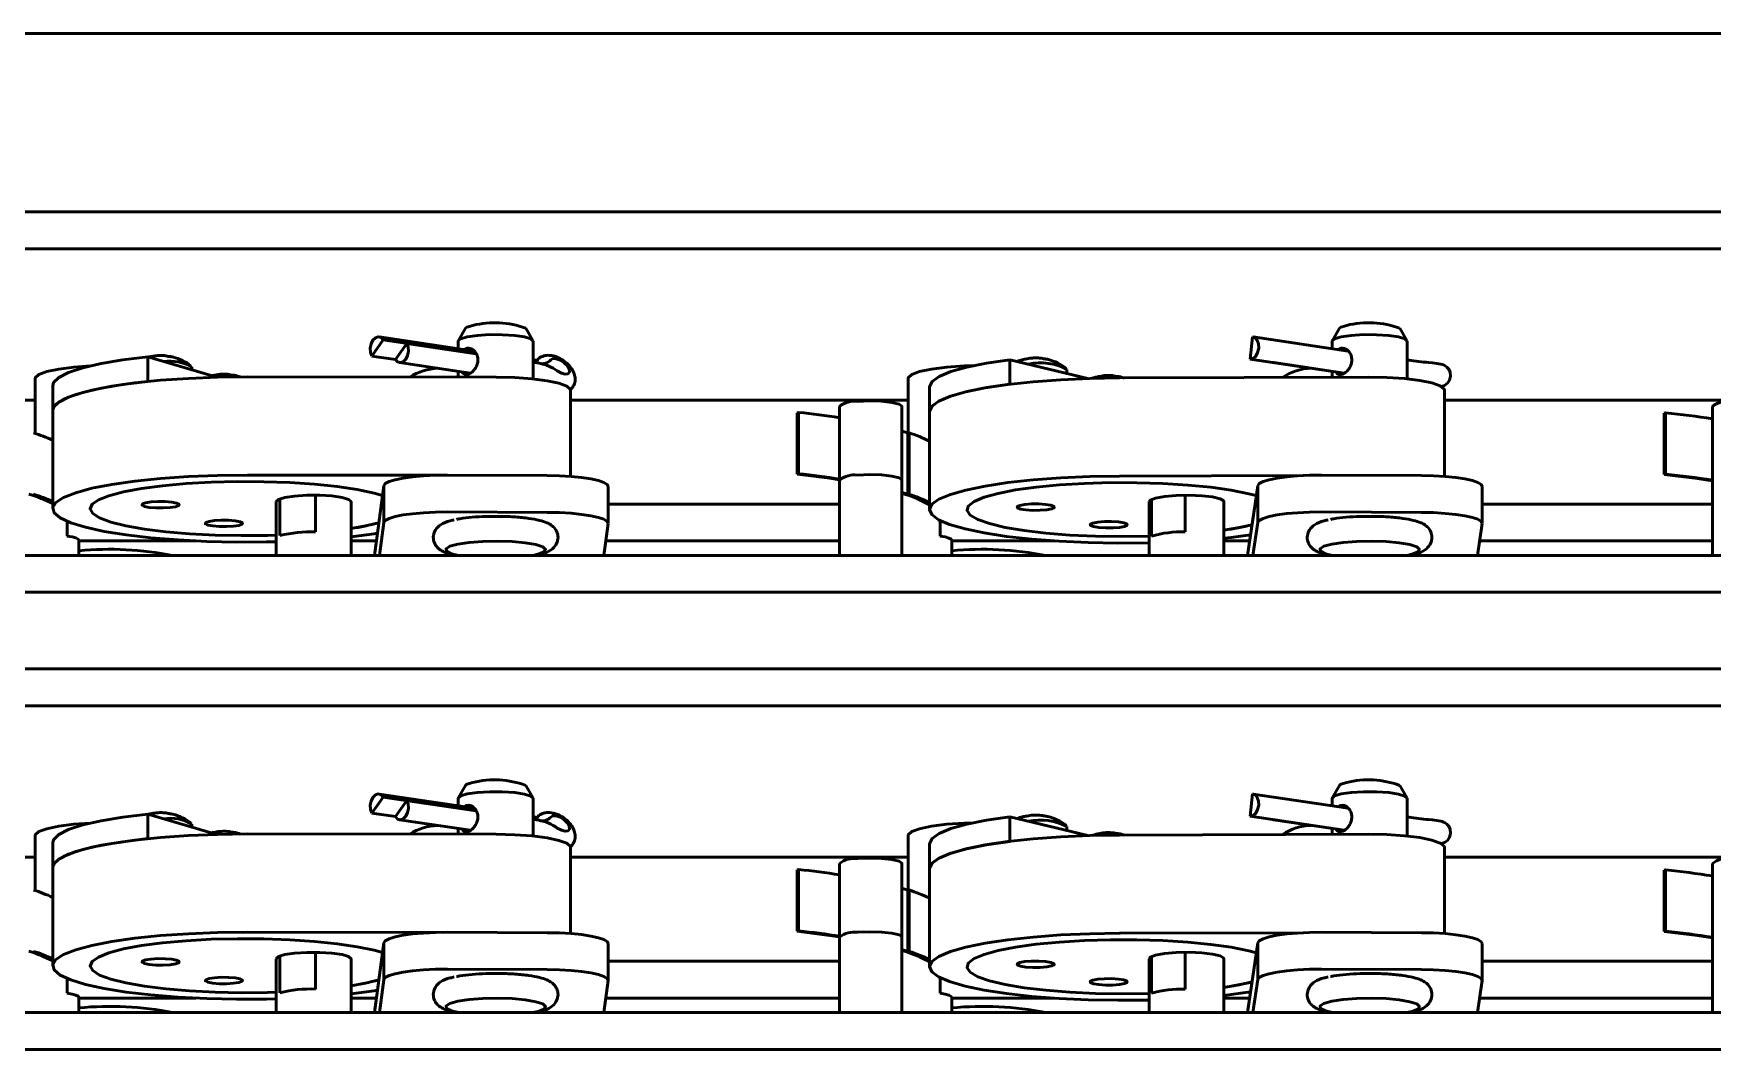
# Model space of a CAD drawing. Header units: millimetres. Extents: x 141 to 982, y 511 to 1105.
# Drawn here: x 642.27 to 687.15, y 954.33 to 981.5 of the extents above; entities that cross this region are included whole.
import ezdxf

# ---------------------------------------------------------------- set-up
doc = ezdxf.new("R2010")
doc.units = ezdxf.units.MM
doc.header["$LTSCALE"] = 0.3
doc.layers.add('粗实线', color=7, linetype='Continuous', lineweight=50)

msp = doc.modelspace()

# ---------------------------------------------------------------- linework, layer by layer
at = {"layer": '粗实线'}
for p, q in [((780.978, 981.505), (620.978, 981.505)), ((627.645, 976.736), (764.312, 976.736)), ((627.645, 975.751), (764.312, 975.751)), ((654.048, 973.012), (651.505, 973.392)), ((653.817, 973.622), (653.626, 973.297)), ((655.615, 973.297), (655.424, 973.622)), ((674.793, 972.797), (674.852, 973.393)), ((677.409, 973.012), (674.867, 973.392)), ((677.178, 973.622), (676.987, 973.297)), ((678.976, 973.297), (678.785, 973.622)), ((651.614, 973.31), (651.308, 972.88)), ((654.101, 972.939), (651.614, 973.31)), ((652.246, 973.216), (651.94, 972.785)), ((654.101, 972.939), (652.246, 973.216)), ((653.62, 973.28), (653.62, 973.076)), ((655.62, 972.267), (655.62, 973.28)), ((676.982, 973.28), (676.982, 973.076)), ((678.982, 972.267), (678.982, 973.28)), ((645.319, 972.855), (645.319, 972.198)), ((645.319, 972.855), (647.163, 972.312)), ((646.496, 972.508), (646.496, 972.585)), ((651.94, 972.785), (651.308, 972.88)), ((652.049, 972.704), (653.94, 972.421)), ((655.676, 972.769), (655.62, 972.777)), ((655.784, 972.687), (655.62, 972.712)), ((668.362, 972.782), (668.362, 972.125)), ((668.362, 972.782), (670.446, 972.28)), ((669.89, 972.414), (669.89, 972.521)), ((677.302, 972.422), (674.793, 972.797)), ((675.395, 972.707), (675.424, 972.702)), ((675.41, 972.704), (677.301, 972.421)), ((677.302, 972.422), (675.424, 972.702)), ((679.037, 972.769), (678.982, 972.777)), ((642.312, 972.278), (642.312, 970.81)), ((642.779, 972.082), (642.779, 971.425)), ((647.984, 972.323), (654.635, 972.314)), ((653.62, 972.469), (653.62, 972.315)), ((665.645, 972.278), (665.645, 970.822)), ((666.217, 972.054), (666.217, 971.398)), ((671.298, 972.295), (677.949, 972.314)), ((676.982, 972.469), (676.982, 972.311)), ((642.312, 971.699), (635.978, 971.699)), ((656.62, 969.659), (656.62, 971.967)), ((665.645, 971.699), (656.62, 971.699)), ((679.982, 969.658), (679.982, 971.967)), ((688.978, 971.699), (679.982, 971.699)), ((642.779, 971.425), (642.779, 968.799)), ((662.719, 971.373), (662.683, 971.363)), ((662.683, 971.363), (662.683, 969.722)), ((662.719, 971.373), (662.719, 969.732)), ((663.812, 971.533), (663.812, 969.563)), ((665.478, 969.563), (665.478, 971.533)), ((666.217, 971.398), (666.217, 968.771)), ((685.894, 971.362), (685.859, 971.352)), ((685.859, 971.352), (685.859, 969.711)), ((685.894, 971.362), (685.894, 969.721)), ((687.145, 971.533), (687.145, 969.563)), ((665.641, 970.822), (665.478, 970.873)), ((665.671, 970.825), (665.641, 970.822)), ((665.641, 970.822), (665.641, 969.181)), ((665.671, 970.825), (665.671, 969.183)), ((647.984, 969.696), (653.045, 969.69)), ((651.38, 967.544), (651.629, 969.41)), ((651.629, 968.426), (651.629, 969.41)), ((653.334, 969.693), (656, 969.682)), ((657.628, 968.408), (657.628, 969.393)), ((662.719, 969.732), (662.683, 969.722)), ((663.812, 969.563), (663.812, 967.544)), ((665.478, 967.544), (665.478, 969.563)), ((671.298, 969.669), (676.204, 969.683)), ((674.719, 967.544), (674.991, 969.411)), ((674.991, 968.427), (674.991, 969.411)), ((676.699, 969.693), (679.365, 969.682)), ((680.99, 968.408), (680.99, 969.392)), ((685.894, 969.721), (685.859, 969.711)), ((687.145, 969.563), (687.145, 967.544)), ((648.754, 968.985), (648.754, 967.544)), ((648.854, 968.076), (648.854, 969.061)), ((649.806, 968.173), (649.806, 969.158)), ((650.754, 967.544), (650.754, 968.985)), ((657.628, 968.918), (663.812, 968.918)), ((665.641, 969.181), (665.478, 969.232)), ((665.671, 969.183), (665.641, 969.181)), ((672.087, 968.985), (672.087, 967.544)), ((672.151, 968.061), (672.151, 969.046)), ((673.048, 968.173), (673.048, 969.158)), ((674.087, 967.544), (674.087, 968.985)), ((680.99, 968.918), (687.145, 968.918)), ((643.163, 968.065), (643.163, 968.46)), ((653.334, 968.708), (656, 968.698)), ((666.505, 968.064), (666.505, 968.476)), ((676.699, 968.709), (679.365, 968.697)), ((651.511, 967.544), (651.629, 968.426)), ((657.627, 968.401), (657.513, 967.544)), ((674.863, 967.544), (674.991, 968.427)), ((680.989, 968.4), (680.865, 967.544)), ((643.478, 967.544), (643.478, 967.952)), ((643.478, 967.933), (646.604, 967.933)), ((650.754, 967.933), (650.978, 967.933)), ((650.978, 967.933), (651.432, 967.933)), ((657.565, 967.933), (663.812, 967.933)), ((666.812, 967.544), (666.812, 967.952)), ((666.812, 967.933), (669.547, 967.933)), ((674.087, 967.933), (674.312, 967.933)), ((674.312, 967.933), (674.776, 967.933)), ((680.921, 967.933), (687.145, 967.933)), ((627.645, 967.544), (764.312, 967.544)), ((764.312, 966.56), (627.645, 966.56)), ((627.645, 964.509), (764.312, 964.509)), ((627.645, 963.524), (764.312, 963.524)), ((653.817, 961.395), (653.626, 961.071)), ((655.615, 961.071), (655.424, 961.395)), ((677.178, 961.395), (676.987, 961.071)), ((678.976, 961.071), (678.785, 961.395)), ((651.614, 961.083), (651.308, 960.653)), ((654.048, 960.785), (651.505, 961.165)), ((654.101, 960.712), (651.614, 961.083)), ((652.246, 960.989), (651.94, 960.559)), ((654.101, 960.712), (652.246, 960.989)), ((653.62, 961.053), (653.62, 960.849)), ((655.62, 960.041), (655.62, 961.053)), ((674.793, 960.57), (674.852, 961.166)), ((677.409, 960.785), (674.867, 961.165)), ((676.982, 961.053), (676.982, 960.849)), ((678.982, 960.041), (678.982, 961.053)), ((645.319, 960.628), (645.319, 959.971)), ((645.319, 960.628), (647.163, 960.086)), ((651.94, 960.559), (651.308, 960.653)), ((652.049, 960.477), (653.94, 960.195)), ((655.676, 960.542), (655.62, 960.55)), ((655.784, 960.461), (655.62, 960.485)), ((668.362, 960.555), (668.362, 959.899)), ((668.362, 960.555), (670.446, 960.053)), ((677.302, 960.195), (674.793, 960.57)), ((675.395, 960.48), (675.424, 960.476)), ((675.41, 960.477), (677.301, 960.195)), ((677.302, 960.195), (675.424, 960.476)), ((679.037, 960.542), (678.982, 960.55)), ((642.312, 960.051), (642.312, 958.583)), ((646.496, 960.282), (646.496, 960.359)), ((647.984, 960.096), (654.635, 960.087)), ((653.62, 960.242), (653.62, 960.088)), ((665.645, 960.051), (665.645, 958.595)), ((669.89, 960.187), (669.89, 960.294)), ((671.298, 960.068), (677.949, 960.087)), ((676.982, 960.242), (676.982, 960.084)), ((642.312, 959.473), (635.978, 959.473)), ((642.779, 959.855), (642.779, 959.199)), ((656.62, 957.432), (656.62, 959.74)), ((665.645, 959.473), (656.62, 959.473)), ((666.217, 959.827), (666.217, 959.171)), ((679.982, 957.431), (679.982, 959.74)), ((688.978, 959.473), (679.982, 959.473)), ((642.779, 959.199), (642.779, 956.573)), ((662.719, 959.146), (662.683, 959.136)), ((662.683, 959.136), (662.683, 957.495)), ((662.719, 959.146), (662.719, 957.505)), ((663.812, 959.306), (663.812, 957.336)), ((665.478, 957.336), (665.478, 959.306)), ((666.217, 959.171), (666.217, 956.545)), ((685.894, 959.135), (685.859, 959.125)), ((685.859, 959.125), (685.859, 957.484)), ((685.894, 959.135), (685.894, 957.494)), ((687.145, 959.306), (687.145, 957.336)), ((665.641, 958.595), (665.478, 958.647)), ((665.671, 958.598), (665.641, 958.595)), ((665.641, 958.595), (665.641, 956.954)), ((665.671, 958.598), (665.671, 956.956)), ((647.984, 957.47), (653.045, 957.463)), ((653.334, 957.466), (656, 957.456)), ((662.719, 957.505), (662.683, 957.495)), ((663.812, 957.336), (663.812, 955.318)), ((665.478, 955.318), (665.478, 957.336)), ((671.298, 957.442), (676.204, 957.456)), ((676.699, 957.467), (679.365, 957.455)), ((685.894, 957.494), (685.859, 957.484)), ((687.145, 957.336), (687.145, 955.318)), ((648.854, 955.849), (648.854, 956.834)), ((649.806, 955.947), (649.806, 956.931)), ((651.38, 955.318), (651.629, 957.184)), ((651.629, 956.199), (651.629, 957.184)), ((657.628, 956.181), (657.628, 957.166)), ((665.641, 956.954), (665.478, 957.005)), ((665.671, 956.956), (665.641, 956.954)), ((672.151, 955.834), (672.151, 956.819)), ((673.048, 955.947), (673.048, 956.931)), ((674.719, 955.318), (674.991, 957.185)), ((674.991, 956.2), (674.991, 957.185)), ((680.99, 956.181), (680.99, 957.166)), ((648.754, 956.758), (648.754, 955.318)), ((650.754, 955.318), (650.754, 956.758)), ((653.334, 956.481), (656, 956.471)), ((657.628, 956.691), (663.812, 956.691)), ((672.087, 956.758), (672.087, 955.318)), ((674.087, 955.318), (674.087, 956.758)), ((676.699, 956.482), (679.365, 956.47)), ((680.99, 956.691), (687.145, 956.691)), ((643.163, 955.838), (643.163, 956.233)), ((651.511, 955.318), (651.629, 956.199)), ((657.627, 956.175), (657.513, 955.318)), ((666.505, 955.837), (666.505, 956.249)), ((674.863, 955.318), (674.991, 956.2)), ((680.989, 956.174), (680.865, 955.318)), ((643.478, 955.318), (643.478, 955.725)), ((643.478, 955.706), (646.604, 955.706)), ((650.754, 955.706), (650.978, 955.706)), ((650.978, 955.706), (651.432, 955.706)), ((657.565, 955.706), (663.812, 955.706)), ((666.812, 955.318), (666.812, 955.725)), ((666.812, 955.706), (669.547, 955.706)), ((674.087, 955.706), (674.312, 955.706)), ((674.312, 955.706), (674.776, 955.706)), ((680.921, 955.706), (687.145, 955.706)), ((627.645, 955.318), (764.312, 955.318)), ((764.312, 954.333), (627.645, 954.333))]:
    msp.add_line(p, q, dxfattribs=at)
at = {"layer": '粗实线', "flags": 128}
for points in [[(651.308, 972.88), (651.273, 972.975), (651.267, 973.089), (651.29, 973.203), (651.339, 973.301), (651.407, 973.368), (651.483, 973.393), (651.556, 973.373), (651.614, 973.31)], [(653.862, 973.393), (653.685, 973.341), (653.62, 973.282), (653.62, 973.28)], [(654.008, 973.699), (653.853, 973.652), (653.817, 973.622)], [(655.62, 973.28), (655.564, 973.337), (655.394, 973.39), (655.131, 973.429), (654.806, 973.45), (654.459, 973.451), (654.131, 973.431), (653.862, 973.393)], [(674.852, 973.393), (674.924, 973.368), (674.98, 973.301), (675.012, 973.203), (675.016, 973.089), (674.989, 972.975), (674.938, 972.88), (674.869, 972.817), (674.793, 972.797)], [(677.223, 973.393), (677.046, 973.341), (676.982, 973.282), (676.982, 973.28)], [(677.369, 973.699), (677.214, 973.652), (677.178, 973.622)], [(678.982, 973.28), (678.925, 973.337), (678.755, 973.39), (678.492, 973.429), (678.167, 973.45), (677.82, 973.451), (677.492, 973.431), (677.223, 973.393)], [(651.94, 972.785), (651.998, 972.723), (652.071, 972.703), (652.147, 972.728), (652.215, 972.794), (652.264, 972.892), (652.287, 973.007), (652.281, 973.12), (652.246, 973.216)], [(642.312, 972.278), (642.315, 972.299), (642.408, 972.385), (642.62, 972.463), (642.939, 972.531), (643.344, 972.582), (643.781, 972.613)], [(642.779, 972.082), (642.802, 972.167), (642.942, 972.306), (643.205, 972.439), (643.585, 972.563), (644.073, 972.676), (644.655, 972.774), (645.319, 972.855)], [(656.268, 972.481), (656.377, 972.422), (656.479, 972.396), (656.557, 972.407), (656.596, 972.454), (656.588, 972.528), (656.537, 972.615), (656.45, 972.7), (656.343, 972.769), (656.236, 972.807), (656.148, 972.81), (656.094, 972.775)], [(665.645, 972.278), (665.649, 972.299), (665.741, 972.385), (665.954, 972.463), (666.272, 972.531), (666.677, 972.582), (667.143, 972.614), (667.386, 972.622)], [(666.217, 972.054), (666.217, 972.058), (666.284, 972.198), (666.476, 972.335), (666.789, 972.464), (667.215, 972.584), (667.744, 972.691), (668.362, 972.782)], [(679.875, 972.06), (679.906, 972.064), (679.984, 972.092), (680.063, 972.15), (680.12, 972.234), (680.147, 972.34), (680.133, 972.449), (680.096, 972.528), (680.048, 972.583), (679.998, 972.62), (679.955, 972.641), (679.922, 972.653), (679.887, 972.662), (679.779, 972.681), (679.661, 972.696), (679.556, 972.707), (679.556, 972.707)], [(642.779, 971.425), (642.781, 971.451), (642.865, 971.589), (643.071, 971.723), (643.395, 971.85), (643.827, 971.967), (644.358, 972.071), (644.975, 972.16), (645.663, 972.23), (646.406, 972.282), (647.186, 972.313), (647.984, 972.323)], [(642.779, 971.425), (642.802, 971.511), (642.942, 971.649), (643.205, 971.782), (643.585, 971.907), (644.073, 972.019), (644.655, 972.117), (645.319, 972.198)], [(647.793, 972.322), (647.756, 972.334), (647.691, 972.353)], [(654.635, 972.314), (655.13, 972.302), (655.594, 972.27), (655.996, 972.219), (656.313, 972.152), (656.524, 972.073), (656.617, 971.988), (656.62, 971.967)], [(666.217, 971.398), (666.217, 971.401), (666.282, 971.54), (666.47, 971.675), (666.775, 971.803), (667.191, 971.922), (667.708, 972.028), (668.312, 972.119), (668.99, 972.193), (669.726, 972.247), (670.502, 972.282), (671.298, 972.295)], [(666.217, 971.398), (666.217, 971.401), (666.284, 971.541), (666.476, 971.678), (666.789, 971.808), (667.215, 971.928), (667.744, 972.034), (668.362, 972.125)], [(670.652, 972.312), (670.59, 972.293), (670.561, 972.283)], [(671.417, 972.295), (671.405, 972.299), (671.34, 972.317)], [(677.949, 972.314), (678.445, 972.304), (678.912, 972.274), (679.322, 972.224), (679.648, 972.159), (679.87, 972.081), (679.974, 971.996), (679.982, 971.967)], [(665.478, 971.533), (665.478, 971.538), (665.403, 971.593), (665.213, 971.639), (664.937, 971.668), (664.616, 971.677), (664.299, 971.664)], [(648.754, 967.913), (648.493, 967.907), (647.693, 967.903), (646.899, 967.921), (646.13, 967.959), (645.405, 968.018), (644.741, 968.096), (644.154, 968.19), (643.657, 968.299), (643.264, 968.42), (642.983, 968.55), (642.82, 968.686), (642.781, 968.825), (642.865, 968.963), (643.071, 969.097), (643.395, 969.224), (643.827, 969.341), (644.358, 969.445), (644.975, 969.533), (645.663, 969.604), (646.406, 969.656), (647.186, 969.687), (647.984, 969.696), (647.984, 969.696)], [(648.754, 968.09), (648.525, 968.083), (647.82, 968.076), (647.118, 968.09), (646.439, 968.125), (645.804, 968.179), (645.231, 968.25), (644.736, 968.338), (644.333, 968.439), (644.034, 968.55), (643.848, 968.668), (643.779, 968.79), (643.83, 968.913), (644, 969.032), (644.283, 969.144), (644.672, 969.247), (645.154, 969.337), (645.717, 969.411), (646.344, 969.467), (647.018, 969.505), (647.717, 969.522), (648.424, 969.518), (649.116, 969.494), (649.775, 969.449), (650.382, 969.386), (650.918, 969.306), (651.369, 969.212), (651.594, 969.149)], [(651.629, 969.41), (651.668, 969.467), (651.77, 969.521), (651.931, 969.57), (652.144, 969.613), (652.401, 969.648), (652.693, 969.674), (653.008, 969.689), (653.334, 969.693)], [(656, 969.682), (656.324, 969.675), (656.634, 969.658), (656.919, 969.63), (657.167, 969.593), (657.368, 969.548), (657.515, 969.498), (657.603, 969.443), (657.628, 969.393)], [(663.813, 969.572), (663.557, 969.611), (662.683, 969.722)], [(665.478, 969.563), (665.478, 969.568), (665.403, 969.623), (665.213, 969.669), (664.937, 969.699), (664.616, 969.708), (664.299, 969.695)], [(672.087, 967.883), (672.054, 967.882), (671.255, 967.875), (670.459, 967.889), (669.686, 967.924), (668.953, 967.98), (668.278, 968.054), (667.678, 968.146), (667.166, 968.253), (666.756, 968.372), (666.457, 968.501), (666.276, 968.637), (666.217, 968.775), (666.282, 968.914), (666.47, 969.049), (666.775, 969.177), (667.191, 969.296), (667.708, 969.402), (668.312, 969.493), (668.99, 969.567), (669.726, 969.621), (670.502, 969.655), (671.298, 969.669), (671.298, 969.669)], [(672.087, 968.058), (672.063, 968.058), (671.358, 968.048), (670.654, 968.059), (669.972, 968.091), (669.329, 968.142), (668.746, 968.211), (668.239, 968.297), (667.822, 968.396), (667.508, 968.506), (667.305, 968.623), (667.22, 968.745), (667.254, 968.868), (667.407, 968.988), (667.675, 969.101), (668.049, 969.205), (668.519, 969.297), (669.071, 969.373), (669.691, 969.433), (670.358, 969.473), (671.056, 969.493), (671.762, 969.492), (672.458, 969.471), (673.123, 969.429), (673.738, 969.368), (674.285, 969.291), (674.749, 969.198), (674.952, 969.145)], [(674.991, 969.411), (675.031, 969.468), (675.134, 969.522), (675.295, 969.571), (675.509, 969.614), (675.766, 969.649), (676.058, 969.674), (676.373, 969.689), (676.699, 969.693)], [(679.365, 969.682), (679.689, 969.675), (679.999, 969.657), (680.284, 969.629), (680.531, 969.592), (680.732, 969.547), (680.878, 969.496), (680.965, 969.442), (680.99, 969.392)], [(687.145, 969.543), (686.745, 969.603), (685.859, 969.711)], [(645.917, 968.827), (645.733, 968.815), (645.538, 968.817), (645.362, 968.832), (645.232, 968.857), (645.168, 968.889), (645.179, 968.923), (645.263, 968.954), (645.409, 968.976), (645.593, 968.987), (645.788, 968.986), (645.963, 968.971), (646.093, 968.946), (646.158, 968.914), (646.147, 968.88), (646.062, 968.849), (645.917, 968.827)], [(648.754, 968.985), (648.811, 969.043), (648.982, 969.095), (649.245, 969.134), (649.571, 969.155), (649.918, 969.156), (650.245, 969.136), (650.514, 969.098), (650.69, 969.046), (650.754, 968.986), (650.754, 968.985)], [(669.349, 968.767), (669.172, 968.753), (668.977, 968.751), (668.794, 968.763), (668.651, 968.786), (668.57, 968.817), (668.563, 968.851), (668.632, 968.883), (668.765, 968.907), (668.942, 968.922), (669.137, 968.923), (669.32, 968.911), (669.463, 968.888), (669.544, 968.857), (669.551, 968.823), (669.482, 968.791), (669.349, 968.767)], [(672.087, 968.985), (672.118, 969.027), (672.26, 969.082), (672.502, 969.126), (672.815, 969.152), (673.161, 969.158), (673.497, 969.143), (673.785, 969.109), (673.988, 969.06), (674.082, 969.002), (674.087, 968.985)], [(647.103, 968.478), (647.287, 968.489), (647.482, 968.487), (647.658, 968.472), (647.788, 968.447), (647.852, 968.415), (647.842, 968.381), (647.757, 968.351), (647.611, 968.328), (647.427, 968.317), (647.233, 968.319), (647.057, 968.334), (646.927, 968.359), (646.862, 968.391), (646.873, 968.425), (646.958, 968.455), (647.103, 968.478)], [(653.334, 968.708), (653.008, 968.704), (652.693, 968.689), (652.401, 968.663), (652.144, 968.628), (651.931, 968.585), (651.77, 968.536), (651.668, 968.482), (651.629, 968.426)], [(657.627, 968.401), (657.603, 968.458), (657.515, 968.513), (657.368, 968.563), (657.167, 968.608), (656.919, 968.645), (656.634, 968.673), (656.324, 968.691), (656, 968.698)], [(670.714, 968.438), (670.891, 968.452), (671.086, 968.453), (671.269, 968.441), (671.412, 968.418), (671.493, 968.387), (671.5, 968.354), (671.431, 968.322), (671.298, 968.297), (671.121, 968.283), (670.926, 968.282), (670.743, 968.294), (670.6, 968.317), (670.519, 968.348), (670.513, 968.381), (670.581, 968.413), (670.714, 968.438)], [(676.699, 968.709), (676.373, 968.704), (676.058, 968.689), (675.766, 968.664), (675.509, 968.629), (675.295, 968.586), (675.134, 968.537), (675.031, 968.483), (674.991, 968.427)], [(680.989, 968.4), (680.965, 968.457), (680.878, 968.512), (680.732, 968.562), (680.531, 968.607), (680.284, 968.644), (679.999, 968.672), (679.689, 968.69), (679.365, 968.697)], [(643.163, 968.065), (643.299, 968.042), (643.4, 968.013), (643.461, 967.981), (643.478, 967.952)], [(651.497, 968.421), (651.138, 968.334), (650.754, 968.265)], [(651.46, 968.142), (651.376, 968.128), (650.754, 968.046)], [(666.505, 968.064), (666.639, 968.04), (666.738, 968.011), (666.796, 967.979), (666.812, 967.952)], [(674.839, 968.367), (674.495, 968.29), (674.087, 968.221)], [(674.8, 968.098), (674.28, 968.029), (674.087, 968.007)], [(653.609, 967.85), (653.398, 967.792), (653.295, 967.725), (653.31, 967.656), (653.442, 967.591), (653.629, 967.544)], [(655.612, 967.544), (655.75, 967.576), (655.908, 967.639), (655.953, 967.708), (655.879, 967.776), (655.693, 967.837), (655.412, 967.885), (655.06, 967.918), (654.67, 967.931), (654.275, 967.923), (653.91, 967.895), (653.609, 967.85), (653.609, 967.85)], [(676.971, 967.85), (676.759, 967.792), (676.657, 967.725), (676.672, 967.656), (676.803, 967.591), (676.989, 967.544)], [(678.974, 967.544), (679.111, 967.576), (679.27, 967.639), (679.314, 967.708), (679.24, 967.776), (679.054, 967.837), (678.773, 967.885), (678.421, 967.918), (678.031, 967.93), (677.636, 967.923), (677.272, 967.895), (676.971, 967.85), (676.971, 967.85)], [(654.008, 961.473), (653.853, 961.425), (653.817, 961.395)], [(677.369, 961.473), (677.214, 961.425), (677.178, 961.395)], [(651.308, 960.653), (651.273, 960.748), (651.267, 960.862), (651.29, 960.976), (651.339, 961.074), (651.407, 961.141), (651.483, 961.166), (651.556, 961.146), (651.614, 961.083)], [(651.94, 960.559), (651.998, 960.496), (652.071, 960.476), (652.147, 960.501), (652.215, 960.568), (652.264, 960.666), (652.287, 960.78), (652.281, 960.894), (652.246, 960.989)], [(653.862, 961.166), (653.685, 961.114), (653.62, 961.055), (653.62, 961.053)], [(655.62, 961.053), (655.564, 961.11), (655.394, 961.163), (655.131, 961.202), (654.806, 961.224), (654.459, 961.224), (654.131, 961.204), (653.862, 961.166)], [(674.852, 961.166), (674.924, 961.141), (674.98, 961.075), (675.012, 960.977), (675.016, 960.862), (674.989, 960.749), (674.938, 960.653), (674.869, 960.59), (674.793, 960.57)], [(677.223, 961.166), (677.046, 961.114), (676.982, 961.055), (676.982, 961.053)], [(678.982, 961.053), (678.925, 961.11), (678.755, 961.163), (678.492, 961.202), (678.167, 961.223), (677.82, 961.224), (677.492, 961.204), (677.223, 961.166)], [(642.312, 960.051), (642.315, 960.072), (642.408, 960.158), (642.62, 960.237), (642.939, 960.304), (643.344, 960.355), (643.781, 960.386)], [(642.779, 959.855), (642.802, 959.94), (642.942, 960.079), (643.205, 960.212), (643.585, 960.337), (644.073, 960.449), (644.655, 960.547), (645.319, 960.628)], [(656.268, 960.254), (656.377, 960.195), (656.479, 960.169), (656.557, 960.181), (656.596, 960.227), (656.588, 960.301), (656.537, 960.388), (656.45, 960.474), (656.343, 960.542), (656.236, 960.581), (656.148, 960.583), (656.094, 960.549)], [(665.645, 960.051), (665.649, 960.072), (665.741, 960.158), (665.954, 960.237), (666.272, 960.304), (666.677, 960.355), (667.143, 960.388), (667.386, 960.396)], [(666.217, 959.827), (666.217, 959.831), (666.284, 959.971), (666.476, 960.108), (666.789, 960.238), (667.215, 960.357), (667.744, 960.464), (668.362, 960.555)], [(679.875, 959.833), (679.906, 959.837), (679.984, 959.865), (680.063, 959.924), (680.12, 960.008), (680.147, 960.113), (680.133, 960.223), (680.096, 960.301), (680.048, 960.356), (679.998, 960.393), (679.955, 960.415), (679.922, 960.426), (679.887, 960.435), (679.779, 960.454), (679.661, 960.47), (679.556, 960.481), (679.556, 960.481)], [(642.779, 959.199), (642.781, 959.224), (642.865, 959.362), (643.071, 959.496), (643.395, 959.624), (643.827, 959.74), (644.358, 959.844), (644.975, 959.933), (645.663, 960.004), (646.406, 960.055), (647.186, 960.086), (647.984, 960.096)], [(642.779, 959.199), (642.802, 959.284), (642.942, 959.423), (643.205, 959.556), (643.585, 959.68), (644.073, 959.793), (644.655, 959.89), (645.319, 959.971)], [(647.793, 960.095), (647.756, 960.108), (647.691, 960.126)], [(654.635, 960.087), (655.13, 960.076), (655.594, 960.043), (655.996, 959.992), (656.313, 959.925), (656.524, 959.846), (656.617, 959.761), (656.62, 959.74)], [(666.217, 959.171), (666.217, 959.175), (666.282, 959.313), (666.47, 959.448), (666.775, 959.577), (667.191, 959.695), (667.708, 959.801), (668.312, 959.892), (668.99, 959.966), (669.726, 960.021), (670.502, 960.055), (671.298, 960.068)], [(670.652, 960.085), (670.59, 960.066), (670.561, 960.057)], [(671.417, 960.068), (671.405, 960.072), (671.34, 960.09)], [(677.949, 960.087), (678.445, 960.078), (678.912, 960.047), (679.322, 959.998), (679.648, 959.932), (679.87, 959.854), (679.974, 959.769), (679.982, 959.74)], [(666.217, 959.171), (666.217, 959.174), (666.284, 959.315), (666.476, 959.451), (666.789, 959.581), (667.215, 959.701), (667.744, 959.808), (668.362, 959.899)], [(665.478, 959.306), (665.478, 959.311), (665.403, 959.366), (665.213, 959.412), (664.937, 959.442), (664.616, 959.451), (664.299, 959.438)], [(648.754, 955.686), (648.493, 955.68), (647.693, 955.676), (646.899, 955.694), (646.13, 955.733), (645.405, 955.791), (644.741, 955.869), (644.154, 955.963), (643.657, 956.072), (643.264, 956.193), (642.983, 956.323), (642.82, 956.459), (642.781, 956.598), (642.865, 956.736), (643.071, 956.87), (643.395, 956.997), (643.827, 957.114), (644.358, 957.218), (644.975, 957.307), (645.663, 957.377), (646.406, 957.429), (647.186, 957.46), (647.984, 957.47), (647.984, 957.47)], [(648.754, 955.863), (648.525, 955.856), (647.82, 955.849), (647.118, 955.863), (646.439, 955.898), (645.804, 955.952), (645.231, 956.024), (644.736, 956.111), (644.333, 956.212), (644.034, 956.323), (643.848, 956.442), (643.779, 956.564), (643.83, 956.686), (644, 956.805), (644.283, 956.918), (644.672, 957.02), (645.154, 957.11), (645.717, 957.184), (646.344, 957.241), (647.018, 957.278), (647.717, 957.295), (648.424, 957.291), (649.116, 957.267), (649.775, 957.223), (650.382, 957.16), (650.918, 957.08), (651.369, 956.985), (651.594, 956.922)], [(651.629, 957.184), (651.668, 957.24), (651.77, 957.294), (651.931, 957.343), (652.144, 957.386), (652.401, 957.421), (652.693, 957.447), (653.008, 957.462), (653.334, 957.466)], [(656, 957.456), (656.324, 957.449), (656.634, 957.431), (656.919, 957.403), (657.167, 957.366), (657.368, 957.321), (657.515, 957.271), (657.603, 957.216), (657.628, 957.166)], [(663.813, 957.346), (663.557, 957.384), (662.683, 957.495)], [(665.478, 957.336), (665.478, 957.341), (665.403, 957.396), (665.213, 957.442), (664.937, 957.472), (664.616, 957.481), (664.299, 957.468)], [(672.087, 955.656), (672.054, 955.655), (671.255, 955.648), (670.459, 955.662), (669.686, 955.697), (668.953, 955.753), (668.278, 955.828), (667.678, 955.92), (667.166, 956.026), (666.756, 956.146), (666.457, 956.275), (666.276, 956.41), (666.217, 956.548), (666.282, 956.687), (666.47, 956.822), (666.775, 956.95), (667.191, 957.069), (667.708, 957.175), (668.312, 957.266), (668.99, 957.34), (669.726, 957.394), (670.502, 957.429), (671.298, 957.442), (671.298, 957.442)], [(672.087, 955.832), (672.063, 955.831), (671.358, 955.821), (670.654, 955.832), (669.972, 955.864), (669.329, 955.915), (668.746, 955.985), (668.239, 956.07), (667.822, 956.169), (667.508, 956.279), (667.305, 956.397), (667.22, 956.518), (667.254, 956.641), (667.407, 956.761), (667.675, 956.874), (668.049, 956.978), (668.519, 957.07), (669.071, 957.147), (669.691, 957.206), (670.358, 957.246), (671.056, 957.266), (671.762, 957.265), (672.458, 957.244), (673.123, 957.202), (673.738, 957.142), (674.285, 957.064), (674.749, 956.971), (674.952, 956.918)], [(674.991, 957.185), (675.031, 957.241), (675.134, 957.295), (675.295, 957.344), (675.509, 957.387), (675.766, 957.422), (676.058, 957.447), (676.373, 957.463), (676.699, 957.467)], [(679.365, 957.455), (679.689, 957.448), (679.999, 957.43), (680.284, 957.402), (680.531, 957.365), (680.732, 957.32), (680.878, 957.27), (680.965, 957.215), (680.99, 957.166)], [(687.145, 957.317), (686.745, 957.376), (685.859, 957.484)], [(648.754, 956.758), (648.811, 956.816), (648.982, 956.868), (649.245, 956.907), (649.571, 956.929), (649.918, 956.929), (650.245, 956.909), (650.514, 956.871), (650.69, 956.819), (650.754, 956.76), (650.754, 956.758)], [(672.087, 956.758), (672.118, 956.801), (672.26, 956.856), (672.502, 956.899), (672.815, 956.925), (673.161, 956.931), (673.497, 956.916), (673.785, 956.882), (673.988, 956.833), (674.082, 956.775), (674.087, 956.758)], [(645.917, 956.6), (645.733, 956.589), (645.538, 956.591), (645.362, 956.605), (645.232, 956.631), (645.168, 956.663), (645.179, 956.696), (645.263, 956.727), (645.409, 956.749), (645.593, 956.761), (645.788, 956.759), (645.963, 956.744), (646.093, 956.719), (646.158, 956.687), (646.147, 956.653), (646.062, 956.622), (645.917, 956.6)], [(653.334, 956.481), (653.008, 956.477), (652.693, 956.462), (652.401, 956.436), (652.144, 956.401), (651.931, 956.358), (651.77, 956.309), (651.668, 956.255), (651.629, 956.199)], [(657.627, 956.175), (657.603, 956.231), (657.515, 956.286), (657.368, 956.337), (657.167, 956.381), (656.919, 956.418), (656.634, 956.446), (656.324, 956.464), (656, 956.471)], [(669.349, 956.54), (669.172, 956.526), (668.977, 956.525), (668.794, 956.536), (668.651, 956.559), (668.57, 956.59), (668.563, 956.624), (668.632, 956.656), (668.765, 956.681), (668.942, 956.695), (669.137, 956.696), (669.32, 956.684), (669.463, 956.661), (669.544, 956.63), (669.551, 956.596), (669.482, 956.565), (669.349, 956.54)], [(676.699, 956.482), (676.373, 956.478), (676.058, 956.463), (675.766, 956.437), (675.509, 956.402), (675.295, 956.359), (675.134, 956.31), (675.031, 956.256), (674.991, 956.2)], [(680.989, 956.174), (680.965, 956.23), (680.878, 956.285), (680.732, 956.335), (680.531, 956.38), (680.284, 956.417), (679.999, 956.445), (679.689, 956.463), (679.365, 956.47)], [(647.103, 956.251), (647.287, 956.262), (647.482, 956.26), (647.658, 956.246), (647.788, 956.22), (647.852, 956.188), (647.842, 956.155), (647.757, 956.124), (647.611, 956.101), (647.427, 956.09), (647.233, 956.092), (647.057, 956.107), (646.927, 956.132), (646.862, 956.164), (646.873, 956.198), (646.958, 956.228), (647.103, 956.251)], [(651.497, 956.194), (651.138, 956.108), (650.754, 956.038)], [(651.46, 955.915), (651.376, 955.902), (650.754, 955.819)], [(670.714, 956.211), (670.891, 956.225), (671.086, 956.226), (671.269, 956.215), (671.412, 956.191), (671.493, 956.161), (671.5, 956.127), (671.431, 956.095), (671.298, 956.07), (671.121, 956.056), (670.926, 956.055), (670.743, 956.067), (670.6, 956.09), (670.519, 956.121), (670.513, 956.155), (670.581, 956.186), (670.714, 956.211)], [(674.839, 956.14), (674.495, 956.063), (674.087, 955.994)], [(643.163, 955.838), (643.299, 955.815), (643.4, 955.786), (643.461, 955.754), (643.478, 955.725)], [(653.609, 955.623), (653.398, 955.565), (653.295, 955.498), (653.31, 955.429), (653.442, 955.364), (653.629, 955.318)], [(655.612, 955.318), (655.75, 955.349), (655.908, 955.413), (655.953, 955.481), (655.879, 955.549), (655.693, 955.61), (655.412, 955.659), (655.06, 955.691), (654.67, 955.704), (654.275, 955.696), (653.91, 955.668), (653.609, 955.623), (653.609, 955.623)], [(666.505, 955.837), (666.639, 955.813), (666.738, 955.785), (666.796, 955.753), (666.812, 955.725)], [(674.8, 955.872), (674.28, 955.802), (674.087, 955.78)], [(676.971, 955.623), (676.759, 955.565), (676.657, 955.498), (676.672, 955.429), (676.803, 955.364), (676.989, 955.318)], [(678.974, 955.318), (679.111, 955.349), (679.27, 955.412), (679.314, 955.481), (679.24, 955.549), (679.054, 955.61), (678.773, 955.659), (678.421, 955.691), (678.031, 955.704), (677.636, 955.696), (677.272, 955.668), (676.971, 955.623), (676.971, 955.623)]]:
    msp.add_lwpolyline(points, dxfattribs=at)
at = {"layer": '粗实线'}
for centre, radius, start, end in [((654.59, 971.35), 2.42, 69.847, 103.9144), ((677.951, 971.35), 2.42, 69.8472, 103.9141), ((645.483, 972.208), 0.661, 95.0173, 103.3595), ((645.608, 972.204), 0.687, 91.8033, 105.398), ((645.663, 971.56), 1.333, 86.6412, 94.912), ((645.714, 972.286), 0.606, 74.2419, 88.7196), ((645.922, 971.62), 1.123, 59.232, 99.0764), ((645.845, 972.264), 0.606, 74.2442, 88.7173), ((645.825, 972.129), 0.742, 75.6018, 85.8744), ((645.663, 971.56), 1.333, 52.4355, 75.4944), ((653.131, 971.05), 1.502, 92.188, 122.4864), ((655.87, 972.974), 0.299, 253.3311, 318.375), ((655.558, 971.487), 1.222, 54.4691, 79.3186), ((669.057, 971.496), 1.333, 105.4091, 111.8019), ((668.876, 972.148), 0.657, 95.0021, 105.9492), ((669.002, 972.14), 0.687, 91.8031, 105.3983), ((669.182, 971.171), 1.525, 62.3125, 102.1112), ((669.057, 971.496), 1.333, 86.6412, 94.912), ((669.108, 972.221), 0.606, 74.2428, 88.7187), ((669.239, 972.2), 0.606, 74.2403, 88.7203), ((669.219, 972.065), 0.742, 75.5987, 85.8764), ((669.057, 971.496), 1.333, 52.4355, 75.4944), ((676.457, 971.112), 1.441, 91.4473, 123.9776), ((680.533, 983.227), 10.566, 261.7778, 264.6969), ((647.177, 971.71), 0.661, 95.0185, 103.3583), ((647.302, 971.705), 0.687, 91.8026, 105.3978), ((647.357, 971.062), 1.333, 86.6412, 94.912), ((647.408, 971.787), 0.606, 74.2415, 88.72), ((647.539, 971.766), 0.606, 74.2426, 88.718), ((647.519, 971.63), 0.742, 75.6005, 85.8761), ((670.826, 971.678), 0.657, 95.0021, 105.9492), ((670.951, 971.67), 0.687, 91.8039, 105.3985), ((671.006, 971.026), 1.333, 86.6412, 94.912), ((671.057, 971.752), 0.606, 74.2406, 88.7209), ((671.188, 971.73), 0.606, 74.2419, 88.7196), ((671.168, 971.595), 0.742, 75.6001, 85.8761), ((664.215, 971.006), 0.664, 82.753, 127.466), ((687.546, 971.013), 0.657, 82.7007, 127.6458), ((660.058, 946.854), 24.662, 81.2466, 83.8074), ((683.286, 946.24), 25.256, 81.2121, 84.0737), ((641.13, 967.13), 3.865, 64.7468, 72.8709), ((664.636, 967.544), 3.44, 62.6431, 72.4992), ((660.063, 945.247), 24.628, 81.2185, 83.8085), ((664.215, 969.036), 0.664, 82.753, 127.466), ((683.286, 944.597), 25.259, 81.2123, 84.0736), ((641.027, 965.487), 3.864, 63.038, 73.181), ((641.13, 965.489), 3.865, 64.7462, 72.8714), ((664.492, 965.83), 3.52, 60.6539, 73.7273), ((664.636, 965.902), 3.44, 62.6436, 72.499), ((649.664, 964.867), 3.31, 87.539, 104.1659), ((649.815, 974.578), 6.382, 278.4542, 285.2742), ((672.938, 965.416), 2.76, 87.7088, 106.5599), ((673.102, 975.293), 7.14, 277.9318, 284.0815), ((644.311, 959.205), 8.505, 78.6509, 95.6189), ((667.644, 959.205), 8.505, 78.6509, 95.6189), ((654.59, 959.124), 2.42, 69.8469, 103.9144), ((677.951, 959.124), 2.42, 69.8473, 103.9141), ((645.483, 959.981), 0.661, 95.0179, 103.3589), ((645.608, 959.977), 0.687, 91.8029, 105.3979), ((645.663, 959.334), 1.333, 86.6412, 94.912), ((645.714, 960.059), 0.606, 74.2431, 88.7184), ((645.922, 959.394), 1.123, 59.2319, 99.0765), ((645.845, 960.037), 0.606, 74.2434, 88.7176), ((645.825, 959.902), 0.742, 75.6013, 85.8743), ((645.663, 959.334), 1.333, 52.4355, 75.4944), ((655.87, 960.747), 0.299, 253.3313, 318.3749), ((655.558, 959.26), 1.222, 54.4691, 79.3187), ((669.057, 959.269), 1.333, 105.4091, 111.8019), ((668.876, 959.921), 0.657, 95.0027, 105.9498), ((669.002, 959.913), 0.687, 91.8038, 105.3976), ((669.182, 958.944), 1.525, 62.3123, 102.1114), ((669.057, 959.269), 1.333, 86.6412, 94.912), ((669.108, 959.994), 0.606, 74.2421, 88.719), ((669.239, 959.973), 0.606, 74.2403, 88.7208), ((669.219, 959.838), 0.742, 75.5996, 85.876), ((669.057, 959.269), 1.333, 52.4355, 75.4944), ((680.533, 970.998), 10.564, 261.7774, 264.6972), ((647.177, 959.483), 0.661, 95.0179, 103.3589), ((647.302, 959.479), 0.687, 91.8029, 105.3979), ((647.357, 958.835), 1.333, 86.6412, 94.912), ((647.408, 959.561), 0.606, 74.2396, 88.7214), ((647.539, 959.539), 0.606, 74.2431, 88.7184), ((647.52, 959.404), 0.742, 75.6005, 85.8771), ((653.131, 958.823), 1.502, 92.1893, 122.4852), ((670.826, 959.452), 0.657, 95.0022, 105.9497), ((670.951, 959.443), 0.687, 91.8035, 105.3984), ((671.006, 958.8), 1.333, 86.6412, 94.912), ((671.057, 959.525), 0.606, 74.2417, 88.7198), ((671.188, 959.504), 0.606, 74.2411, 88.72), ((671.168, 959.368), 0.742, 75.5997, 85.876), ((676.457, 958.885), 1.441, 91.4477, 123.9771), ((660.059, 934.629), 24.661, 81.2465, 83.8075), ((664.215, 958.779), 0.664, 82.753, 127.4658), ((683.286, 934.013), 25.258, 81.2122, 84.0736), ((687.546, 958.786), 0.657, 82.7008, 127.6455), ((641.13, 954.903), 3.865, 64.7465, 72.871), ((664.636, 955.317), 3.44, 62.6434, 72.4991), ((660.063, 933.022), 24.627, 81.2183, 83.8086), ((664.215, 956.809), 0.664, 82.7532, 127.4657), ((683.286, 932.371), 25.258, 81.2122, 84.0736), ((641.027, 953.26), 3.864, 63.0384, 73.1805), ((641.13, 953.262), 3.865, 64.7465, 72.8711), ((664.492, 953.603), 3.52, 60.654, 73.7272), ((664.636, 953.676), 3.44, 62.6433, 72.4991), ((649.664, 952.64), 3.31, 87.539, 104.1658), ((649.816, 962.35), 6.382, 278.4538, 285.2745), ((672.938, 953.189), 2.76, 87.7086, 106.56), ((673.102, 963.066), 7.14, 277.9319, 284.0815), ((644.311, 946.979), 8.505, 78.651, 95.6188), ((667.644, 946.979), 8.505, 78.651, 95.6188)]:
    msp.add_arc(centre, radius, start, end, dxfattribs=at)
for points, knots in [([(653.79, 973.051), (653.813, 973.066), (653.858, 973.096), (653.942, 973.089), (654.023, 973.047), (654.094, 972.97), (654.14, 972.865), (654.149, 972.747), (654.122, 972.633), (654.066, 972.53), (653.989, 972.446), (653.902, 972.392), (653.824, 972.376), (653.761, 972.395), (653.734, 972.434), (653.721, 972.454)], [0, 0, 0, 0, 0.079121, 0.154655, 0.230083, 0.308177, 0.388865, 0.466464, 0.539959, 0.614795, 0.694135, 0.774446, 0.85082, 0.924627, 1, 1, 1, 1]), ([(677.15, 973.05), (677.173, 973.065), (677.219, 973.096), (677.303, 973.089), (677.384, 973.047), (677.455, 972.97), (677.501, 972.865), (677.511, 972.747), (677.484, 972.633), (677.428, 972.53), (677.35, 972.446), (677.264, 972.392), (677.186, 972.376), (677.122, 972.395), (677.096, 972.434), (677.082, 972.454)], [0, 0, 0, 0, 0.080451, 0.155873, 0.231193, 0.309175, 0.389745, 0.467233, 0.540623, 0.61535, 0.694578, 0.77477, 0.851036, 0.924737, 1, 1, 1, 1]), ([(655.738, 972.766), (655.739, 972.766), (655.746, 972.77), (655.721, 972.763), (655.688, 972.767), (655.676, 972.769)], [0, 0, 0, 0, 0.100126, 0.678231, 1, 1, 1, 1]), ([(656.588, 971.958), (656.619, 971.983), (656.689, 972.04), (656.742, 972.168), (656.75, 972.306), (656.714, 972.442), (656.629, 972.587), (656.481, 972.734), (656.279, 972.855), (656.082, 972.908), (655.908, 972.89), (655.79, 972.839), (655.744, 972.784), (655.729, 972.766)], [0, 0, 0, 0, 0.068986, 0.154868, 0.230552, 0.308894, 0.40454, 0.526106, 0.650271, 0.784015, 0.875938, 0.96053, 1, 1, 1, 1]), ([(653.514, 968.498), (653.477, 968.49), (653.336, 968.458), (653.183, 968.404), (653.012, 968.257), (652.944, 968.079), (652.96, 967.915), (653.032, 967.785), (653.133, 967.693), (653.263, 967.625), (653.404, 967.577), (653.539, 967.553), (653.591, 967.544)], [0, 0, 0, 0, 0.068413, 0.26087, 0.374368, 0.455944, 0.534468, 0.606371, 0.678502, 0.774485, 0.913794, 1, 1, 1, 1]), ([(654.582, 968.59), (654.511, 968.59), (654.308, 968.59), (653.987, 968.569), (653.726, 968.539), (653.601, 968.516), (653.571, 968.51)], [0, 0, 0, 0, 0.190048, 0.537772, 0.888916, 1, 1, 1, 1]), ([(655.652, 967.544), (655.721, 967.558), (655.898, 967.592), (656.066, 967.655), (656.232, 967.804), (656.297, 967.982), (656.279, 968.145), (656.206, 968.273), (656.104, 968.364), (655.973, 968.432), (655.788, 968.49), (655.51, 968.541), (655.156, 968.577), (654.833, 968.593), (654.642, 968.591), (654.582, 968.59)], [0, 0, 0, 0, 0.07777, 0.200625, 0.272758, 0.325885, 0.377083, 0.423789, 0.471054, 0.534195, 0.626608, 0.733206, 0.84479, 0.951984, 1, 1, 1, 1]), ([(676.875, 968.498), (676.838, 968.49), (676.697, 968.458), (676.544, 968.404), (676.374, 968.257), (676.306, 968.079), (676.321, 967.915), (676.393, 967.785), (676.494, 967.693), (676.624, 967.625), (676.765, 967.577), (676.9, 967.553), (676.951, 967.544)], [0, 0, 0, 0, 0.068437, 0.260962, 0.374503, 0.456107, 0.534659, 0.606589, 0.678745, 0.774761, 0.914121, 1, 1, 1, 1]), ([(677.944, 968.59), (677.872, 968.59), (677.669, 968.59), (677.349, 968.569), (677.088, 968.539), (676.962, 968.516), (676.932, 968.51)], [0, 0, 0, 0, 0.190044, 0.537768, 0.888913, 1, 1, 1, 1]), ([(679.014, 967.544), (679.082, 967.558), (679.259, 967.592), (679.427, 967.655), (679.594, 967.804), (679.658, 967.982), (679.64, 968.145), (679.567, 968.273), (679.465, 968.364), (679.335, 968.432), (679.15, 968.49), (678.871, 968.541), (678.518, 968.577), (678.194, 968.593), (678.003, 968.591), (677.944, 968.59)], [0, 0, 0, 0, 0.0775681, 0.2004508, 0.272599, 0.325738, 0.3769463, 0.4236625, 0.4709374, 0.5340934, 0.6265262, 0.7331489, 0.8447545, 0.951973, 1, 1, 1, 1]), ([(653.79, 960.824), (653.813, 960.839), (653.858, 960.869), (653.942, 960.863), (654.023, 960.82), (654.094, 960.743), (654.14, 960.638), (654.149, 960.52), (654.122, 960.406), (654.066, 960.303), (653.989, 960.219), (653.902, 960.165), (653.824, 960.15), (653.761, 960.168), (653.734, 960.208), (653.721, 960.227)], [0, 0, 0, 0, 0.079121, 0.154655, 0.230083, 0.308177, 0.388866, 0.466464, 0.539959, 0.614795, 0.694135, 0.774446, 0.850822, 0.924627, 1, 1, 1, 1]), ([(677.15, 960.823), (677.173, 960.839), (677.219, 960.869), (677.303, 960.862), (677.384, 960.82), (677.455, 960.743), (677.501, 960.638), (677.511, 960.52), (677.484, 960.406), (677.428, 960.303), (677.35, 960.219), (677.264, 960.165), (677.186, 960.149), (677.122, 960.168), (677.096, 960.207), (677.082, 960.227)], [0, 0, 0, 0, 0.080451, 0.155874, 0.231193, 0.309175, 0.389746, 0.467233, 0.540623, 0.61535, 0.694577, 0.77477, 0.851038, 0.924737, 1, 1, 1, 1]), ([(655.738, 960.539), (655.739, 960.539), (655.746, 960.543), (655.721, 960.536), (655.688, 960.541), (655.676, 960.542)], [0, 0, 0, 0, 0.1001277, 0.6782442, 1, 1, 1, 1]), ([(656.618, 959.755), (656.638, 959.773), (656.694, 959.825), (656.742, 959.941), (656.75, 960.079), (656.714, 960.216), (656.629, 960.36), (656.481, 960.507), (656.279, 960.628), (656.082, 960.681), (655.908, 960.663), (655.79, 960.613), (655.744, 960.557), (655.729, 960.54)], [0.0219275, 0.0219275, 0.0219275, 0.0219275, 0.0689862, 0.1548677, 0.2305513, 0.3088938, 0.4045402, 0.5261061, 0.6502709, 0.7840145, 0.875937, 0.9605309, 1, 1, 1, 1]), ([(654.582, 956.363), (654.511, 956.363), (654.308, 956.363), (653.987, 956.342), (653.726, 956.312), (653.601, 956.289), (653.571, 956.283)], [0, 0, 0, 0, 0.190048, 0.537773, 0.888916, 1, 1, 1, 1]), ([(655.652, 955.318), (655.721, 955.331), (655.898, 955.365), (656.066, 955.429), (656.232, 955.577), (656.297, 955.755), (656.279, 955.919), (656.206, 956.047), (656.104, 956.137), (655.973, 956.205), (655.788, 956.263), (655.51, 956.315), (655.156, 956.35), (654.833, 956.366), (654.642, 956.364), (654.582, 956.363)], [0, 0, 0, 0, 0.07777, 0.200625, 0.272758, 0.325885, 0.377082, 0.423789, 0.471054, 0.534195, 0.626608, 0.733206, 0.84479, 0.951984, 1, 1, 1, 1]), ([(677.944, 956.363), (677.872, 956.363), (677.669, 956.363), (677.349, 956.342), (677.088, 956.312), (676.962, 956.289), (676.932, 956.283)], [0, 0, 0, 0, 0.1900441, 0.5377696, 0.8889128, 1, 1, 1, 1]), ([(679.014, 955.318), (679.082, 955.331), (679.259, 955.365), (679.427, 955.429), (679.594, 955.577), (679.658, 955.755), (679.64, 955.918), (679.567, 956.046), (679.465, 956.137), (679.335, 956.205), (679.15, 956.263), (678.871, 956.315), (678.518, 956.35), (678.194, 956.366), (678.003, 956.364), (677.944, 956.363)], [0, 0, 0, 0, 0.077568, 0.20045, 0.272599, 0.325738, 0.376946, 0.423663, 0.470937, 0.534094, 0.626526, 0.733149, 0.844755, 0.951973, 1, 1, 1, 1]), ([(653.514, 956.271), (653.477, 956.263), (653.336, 956.231), (653.183, 956.177), (653.012, 956.031), (652.944, 955.852), (652.96, 955.688), (653.032, 955.558), (653.133, 955.467), (653.263, 955.398), (653.404, 955.35), (653.539, 955.327), (653.591, 955.318)], [0, 0, 0, 0, 0.0684133, 0.2608714, 0.3743678, 0.4559436, 0.5344676, 0.6063705, 0.6785008, 0.7744836, 0.9137926, 1, 1, 1, 1]), ([(676.875, 956.271), (676.838, 956.263), (676.697, 956.231), (676.544, 956.177), (676.374, 956.03), (676.306, 955.852), (676.321, 955.688), (676.393, 955.558), (676.494, 955.466), (676.624, 955.398), (676.765, 955.35), (676.9, 955.326), (676.951, 955.318)], [0, 0, 0, 0, 0.068436, 0.260964, 0.374503, 0.456107, 0.53466, 0.606589, 0.678745, 0.774761, 0.914121, 1, 1, 1, 1])]:
    msp.add_open_spline(points, degree=3, knots=knots, dxfattribs=at)

doc.saveas('drawing.dxf')
